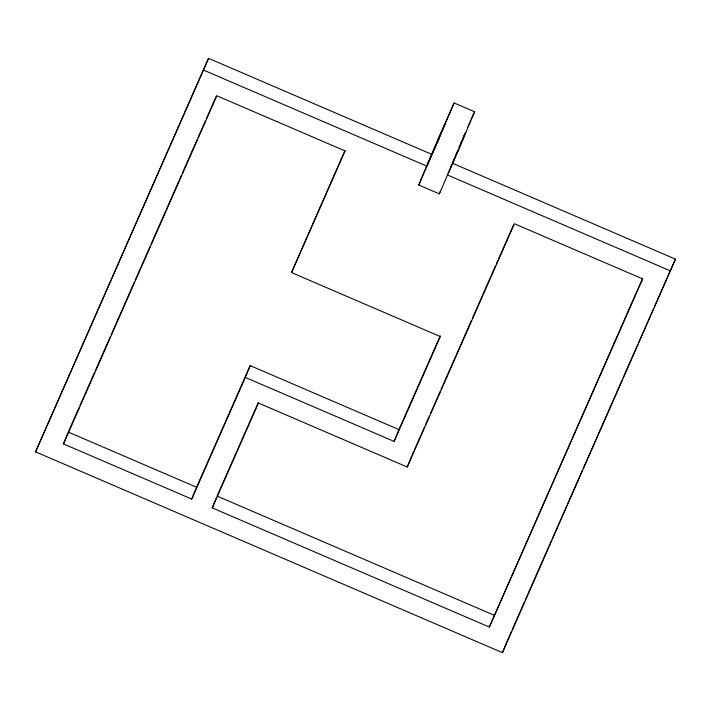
<?xml version="1.0" encoding="UTF-8"?>
<svg xmlns="http://www.w3.org/2000/svg" width="711" height="711" viewBox="0 0 711 711"><rect width="100%" height="100%" fill="white"/><g stroke="black" fill="none" stroke-linecap="round" stroke-linejoin="round"><path stroke-width="1.07" d="M458.799 149.043L439.336 193.872L418.797 185.056L421.747 177.634M439.318 193.863L439.638 192.948M418.806 185.047L454.08 102.944L474.619 111.778L459.342 147.781M454.08 103.033L437.932 139.569M448.268 172.969L448.641 172.035M439.789 192.548L440.305 191.25M465.358 133.455L465.794 132.29L465.367 133.144M452.187 163.13L675.45 259.151L502.464 652.662L35.55 451.849L208.536 58.338L431.799 154.358M35.55 451.849L208.536 58.338M63.466 443.904L68.3 432.075L196.574 487.248L191.739 499.069L63.466 443.904L216.837 95.772L345.111 150.936L291.519 272.571L440.313 336.57L394.125 441.424L245.322 377.434L250.156 365.605L398.96 429.604L394.125 441.424M291.519 272.571L345.031 150.261M212.26 507.894L258.457 403.039L407.252 467.029L514.426 223.752L642.7 278.925L489.337 627.058L212.26 507.894L216.286 498.038M407.252 467.029L411.687 456.186M489.337 627.058L642.62 278.259M502.464 652.662L506.899 641.82M465.03 134.272L464.701 135.072M464.416 135.757L459.688 146.955M422.174 176.621L423.845 172.622M429.533 159.771L427.631 164.481L437.176 142.778M424.103 172L426.076 167.316M430.013 158.615L437.372 141.356M451.067 166.178L451.352 165.521M426.378 166.605L428.609 161.353M429.959 158.18L430.297 157.371M428.937 160.57L429.275 159.779M453.218 161.104L453.556 160.313M452.56 162.65L452.889 161.886M431.355 154.909L438.1 139.667M430.653 156.553L430.999 155.736M439.167 138.13L445.264 123.474L438.465 138.823M455.324 156.18L455.689 155.327M454.605 157.86L454.96 157.024M453.902 159.504L454.249 158.686M437.541 142.413L439.007 138.983M457.351 150.963L457.715 150.11M456.791 152.749L457.164 151.887M456.053 154.474L456.418 153.612M457.706 151.594L452.552 163.512M458.071 151.239L459.537 147.808M459.555 145.835L459.919 144.991M458.826 147.541L459.19 146.688M457.529 151.034L457.902 150.181M463.128 137.579L463.474 136.788M459.706 146.004L460.053 145.195M461.012 142.476L461.368 141.649M461.066 142.867L461.386 142.129M463.821 135.997L464.159 135.214M464.496 134.441L464.825 133.677M460.39 144.404L460.728 143.631M467.349 127.891L467.651 127.207M461.857 141.045L462.159 140.351M451.627 165.627L450.534 168.116M451.929 164.943L452.24 164.232M468.789 124.612L469.056 123.998M468.229 125.891L468.513 125.243M462.452 139.685L462.737 139.036M68.745 431.062L79.028 407.714M79.925 405.688L94.679 372.191M95.576 370.164L110.329 336.667M111.227 334.641L134.477 281.858M135.366 279.832L150.128 246.335M151.016 244.308L165.779 210.811M166.667 208.785L181.421 175.288M182.318 173.262L197.071 139.765M197.969 137.738L205.568 120.479M206.466 118.453L216.304 96.127M196.574 487.248L250.156 365.605M191.739 499.069L245.322 377.434M258.404 402.302L217.095 496.074L494.163 615.228M463.776 136.69L463.279 137.81M469.589 122.799L469.847 122.221M398.96 429.604L440.269 335.832M412.087 455.209L413.873 451.147M414.771 449.121L424.591 426.822M425.489 424.796L429.506 415.677M430.395 413.642L440.225 391.343M441.113 389.317L455.849 355.864M456.746 353.838L471.482 320.394M472.371 318.368L495.594 265.656M496.491 263.63L497.824 260.59M498.722 258.555L513.458 225.111M507.298 640.833L511.325 631.697M512.222 629.67L524.745 601.248M525.633 599.213L526.975 596.173M527.873 594.138L551.123 541.355M552.02 539.32L566.783 505.823M567.671 503.797L582.433 470.291M583.322 468.265L595.845 439.842M596.742 437.807L622.232 379.95M623.129 377.914L637.883 344.417M638.78 342.391L653.533 308.885M654.431 306.859L666.954 278.436M667.851 276.401L675.45 259.151M471.038 119.528L471.464 118.55M470.335 121.101L470.575 120.559M450.285 168.676L449.068 171.422M464.425 135.223L463.999 136.174M472.255 116.773L471.677 118.079M472.442 116.373L473.099 114.915M464.612 134.797L464.958 134.041M448.908 171.769L448.268 173.137M473.242 114.595L473.757 113.476M473.873 113.236L474.584 111.796M203.702 70.167L426.964 166.187M447.352 174.95L670.615 270.971"/></g></svg>
